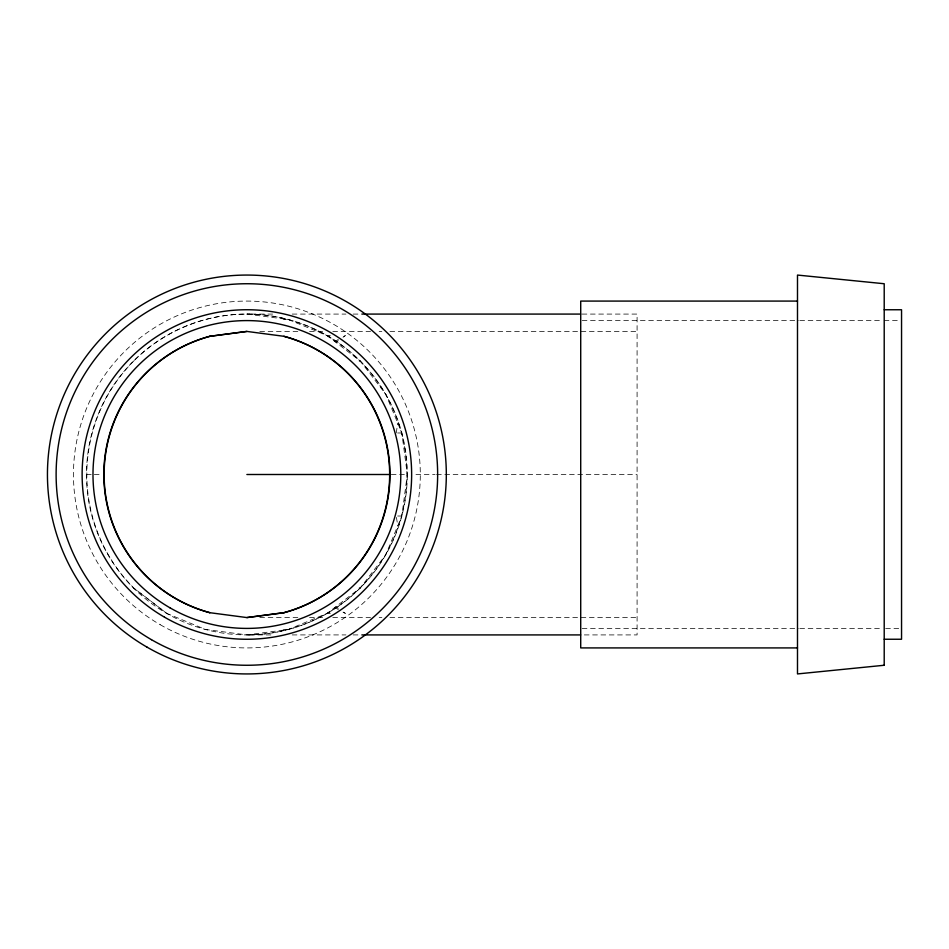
<?xml version="1.0" encoding="UTF-8"?>
<svg xmlns="http://www.w3.org/2000/svg" width="949" height="949" viewBox="0 0 949 949"><rect width="100%" height="100%" fill="white"/><g stroke="black" fill="none" stroke-linecap="round" stroke-linejoin="round"><path stroke-width="0.71" stroke-dasharray="4.75 3.56" d="M133.453 587.929L166.846 613.422L205.458 629.448L246.882 634.917L288.401 629.448L327.097 613.422L360.312 587.929L385.804 554.702L401.83 516.019L407.299 474.5L401.83 432.981L385.804 394.298L360.312 361.071L327.097 335.578L288.401 319.552L246.882 314.083A160.523 160.179 -89.8 0 0 134.023 360.739L133.453 361.071M396.219 432.981L397.773 423.183M359.529 360.466L359.137 361.071L360.312 361.071M329.066 337.085L330.264 335.578L327.097 335.578M134.011 360.739L133.702 361.071A160.417 160.073 -90 0 0 133.702 587.929L166.846 613.422M335.958 342.375L338.318 340.679M343.04 337.275L345.4 335.578L343.04 336.883M334.772 341.474L338.318 339.505M285.815 319.208L283.763 319.552L288.401 319.552M248.341 314.273L249.777 314.083M272.624 314.083L246.882 314.083A160.417 160.073 -90 0 1 406.955 474.5A160.417 160.073 -90 0 1 246.882 634.917L272.624 634.917M292.185 314.083L345.934 314.083M353.158 314.083L360.395 314.083M582.117 314.083L637.087 314.083L637.087 634.917L582.117 634.917M582.2 320.584L798.346 320.584M799.829 320.584L882.724 320.584M884.207 320.584L900.103 320.584M259.824 331.426L297.974 331.426M309.54 331.426L324.06 331.426M332.802 331.426L370.513 331.426M379.185 331.426L381.878 331.426M389.956 331.426L637.087 331.426M397.619 432.981L401.83 432.981M86.466 474.5L92.978 474.5M94.331 474.5L102.456 474.5M391.308 474.5L407.299 474.5A160.417 160.417 0 0 1 166.68 613.422A160.417 160.417 0 0 1 166.68 335.578A160.417 160.417 0 0 1 407.299 474.5M415.97 474.5L435.069 474.5M436.54 474.5L637.087 474.5M397.619 516.019L401.83 516.019M360.312 587.929L359.137 587.929L359.529 588.534M327.097 613.422L330.264 613.422L329.066 611.915M259.824 617.574L297.974 617.574M309.54 617.574L324.06 617.574M332.802 617.574L370.513 617.574M379.185 617.574L381.878 617.574M389.956 617.574L637.087 617.574M582.2 628.416L798.346 628.416M799.829 628.416L882.724 628.416M885.654 628.416L900.103 628.416M288.401 629.448L283.763 629.448L285.815 629.792M292.185 634.917L345.934 634.917M353.158 634.917L360.395 634.917M248.341 634.727L249.777 634.917M334.772 607.526L338.318 609.495M343.04 612.117L345.4 613.422L343.04 611.725M335.958 606.625L338.318 608.321M396.445 517.419L397.773 525.817M160.179 624.691A173.418 173.418 0 0 0 420.3 474.5A173.418 173.418 0 0 0 160.179 324.309A173.418 173.418 0 0 0 160.179 624.691"/><path stroke-width="1.42" d="M209.859 336.302L246.882 331.426L283.917 336.302A143.074 143.074 0 0 1 283.917 612.698L246.882 617.574L209.859 612.698A143.074 143.074 0 0 1 209.859 336.302L246.882 331.426M246.882 617.574L283.917 612.698M797.492 301.082L580.717 301.082L580.717 647.918L797.492 647.918M884.207 309.754L901.55 309.754L901.55 639.246L884.207 639.246M361.842 314.083L580.646 314.083M246.882 474.5L389.956 474.5M209.859 612.698L209.931 612.698A143.074 142.765 -90 0 1 209.931 336.302M361.842 634.917L580.646 634.917M283.834 336.302A143.074 142.765 -90 0 1 283.834 612.698M884.207 665.261L797.492 673.932L797.492 275.068L884.207 283.739L884.207 665.261M147.166 647.218A199.432 199.432 0 0 0 446.315 474.5A199.432 199.432 0 0 0 147.166 301.782A199.432 199.432 0 0 0 147.166 647.218M169.93 607.787A153.916 153.916 0 0 0 400.798 474.5A153.916 153.916 0 0 0 169.93 341.213A153.916 153.916 0 0 0 169.93 607.787M164.509 617.182A164.746 164.746 0 0 0 411.641 474.5A164.746 164.746 0 0 0 164.509 331.818A164.746 164.746 0 0 0 164.509 617.182M151.508 639.709A190.761 190.761 0 0 0 437.643 474.5A190.761 190.761 0 0 0 151.508 309.291A190.761 190.761 0 0 0 151.508 639.709"/></g></svg>
